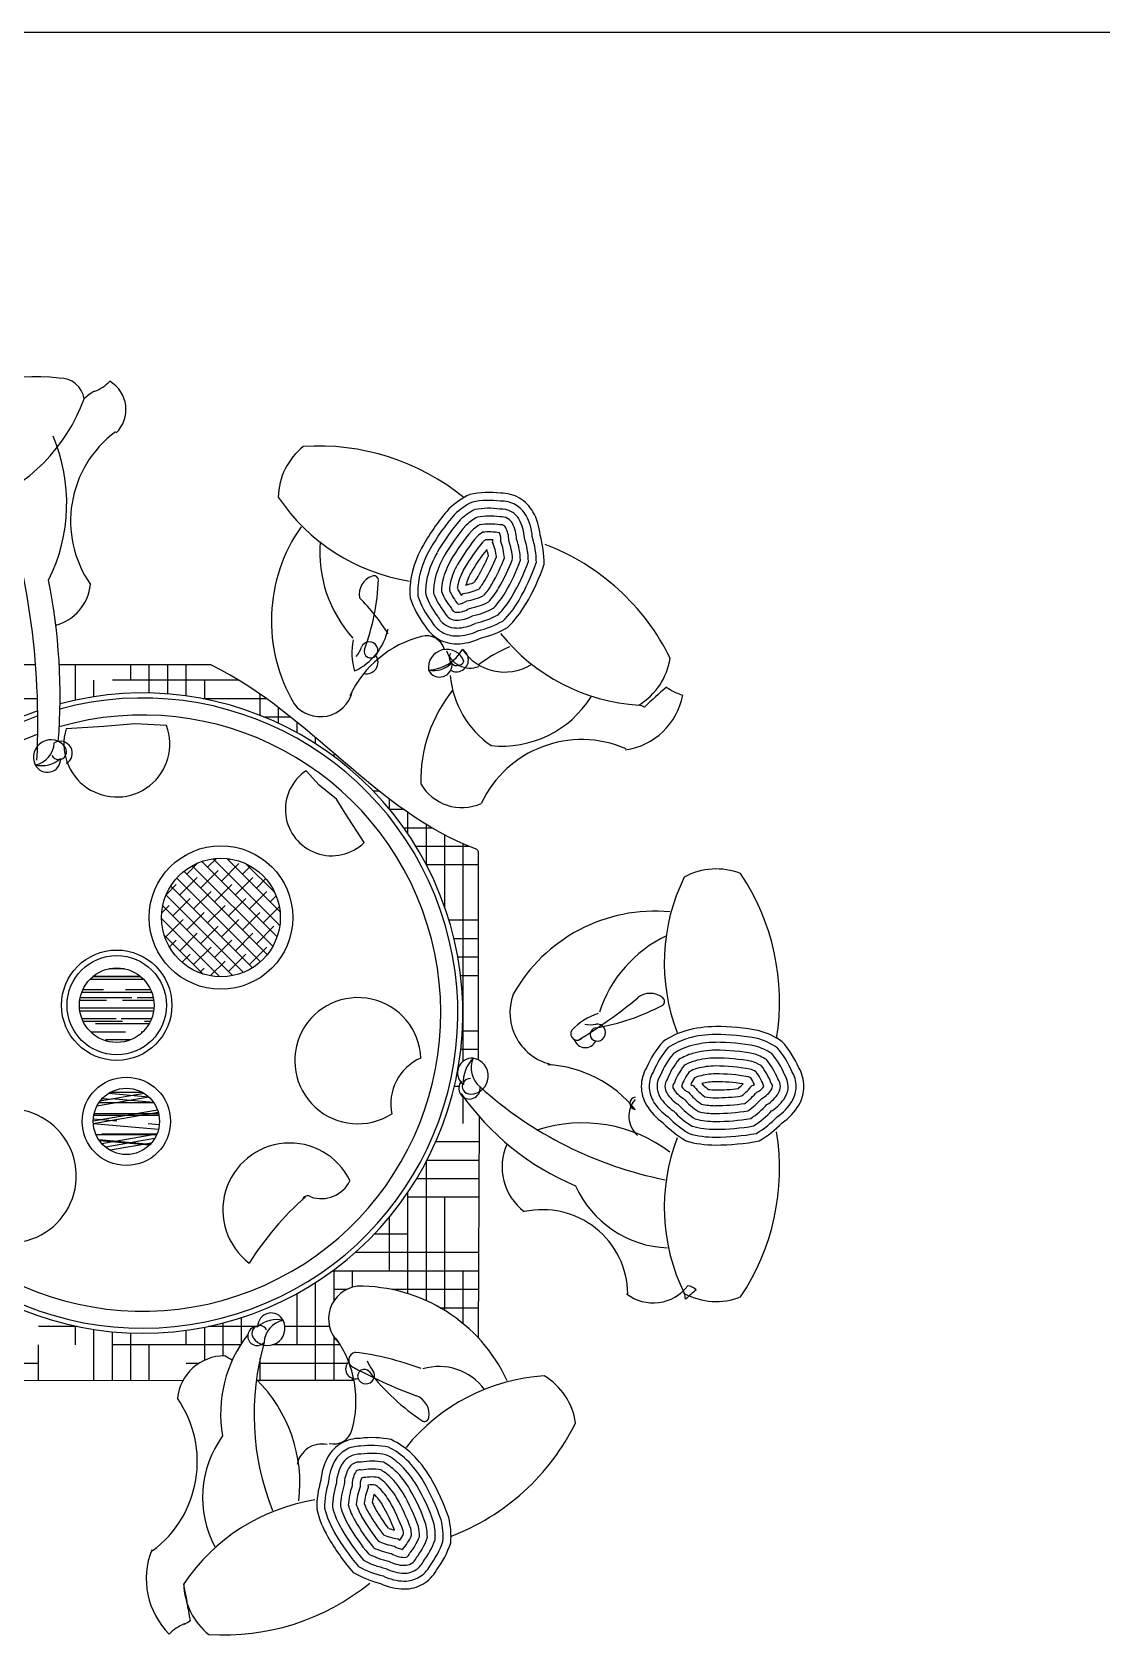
# Model space of a CAD drawing. Header units: inches. Extents: x 38074 to 101214, y 18833 to 57379.
# Drawn here: x 83565 to 85268, y 38665 to 41218 of the extents above; entities that cross this region are included whole.
import ezdxf

# ---------------------------------------------------------------- set-up
doc = ezdxf.new("R2010")
doc.units = ezdxf.units.IN
doc.layers.add('www.cad-blocks.net', color=7, linetype='Continuous')

# ---------------------------------------------------------------- blocks, each defined once
blk = doc.blocks.new('A$C503113BC')
for p, q in [((0.8619, 1.5445), (0.79, 1.5445)), ((1.1414, 1.5445), (0.8996, 1.5445)), ((0.9253, 1.4883), (0.9253, 1.5445)), ((1.0136, 1.5199), (1.0136, 1.5445)), ((1.043, 1.4996), (1.043, 1.5445)), ((1.0724, 1.4981), (1.0724, 1.5445)), ((1.1018, 1.4949), (1.1018, 1.5445)), ((0.9548, 1.4938), (0.9548, 1.5199)), ((1.1858, 1.5199), (0.9842, 1.5199)), ((1.1312, 1.49), (1.1312, 1.5199)), ((0.8649, 1.4905), (0.7146, 1.4905)), ((1.2297, 1.4905), (1.1289, 1.4905)), ((1.2194, 1.4641), (1.2194, 1.4977)), ((1.2682, 1.4611), (1.227, 1.4611)), ((1.2488, 1.4514), (1.2488, 1.4762)), ((0.9705, 1.4462), (0.9104, 1.4426)), ((1.02, 1.4504), (0.9705, 1.4462)), ((1.0705, 1.4477), (1.02, 1.4504)), ((1.2783, 1.4365), (1.2783, 1.453)), ((1.3077, 1.419), (1.3077, 1.4286)), ((1.3371, 1.3986), (1.3371, 1.4022)), ((1.3133, 1.3528), (1.2929, 1.3758)), ((1.3409, 1.3304), (1.3133, 1.3528)), ((1.3547, 1.308), (1.3409, 1.3304)), ((1.409, 1.3434), (1.3997, 1.3434)), ((1.4253, 1.3147), (1.4253, 1.3308)), ((1.3851, 1.2615), (1.3547, 1.308)), ((1.4481, 1.314), (1.4259, 1.314)), ((1.4547, 1.2755), (1.4547, 1.3094)), ((1.4936, 1.2846), (1.4484, 1.2846)), ((1.4841, 1.2263), (1.4841, 1.2903)), ((1.553, 1.2552), (1.4677, 1.2552)), ((1.5135, 1.1586), (1.5135, 1.2735)), ((1.5429, 0.9132), (1.5429, 1.2594)), ((1.1025, 1.2112), (1.1204, 1.2291)), ((1.2465, 1.1115), (1.1266, 1.2314)), ((1.1358, 1.2223), (1.1497, 1.2362)), ((1.2507, 1.1295), (1.1446, 1.2356)), ((1.158, 1.2001), (1.1857, 1.2278)), ((1.2511, 1.1513), (1.1664, 1.236)), ((1.1691, 1.2333), (1.1712, 1.2354)), ((1.2428, 1.1818), (1.1969, 1.2277)), ((1.5673, 1.2258), (1.4844, 1.2258)), ((1.5673, 0.9152), (1.5673, 1.2442)), ((1.22, 1.0715), (1.0866, 1.2049)), ((1.0914, 1.1779), (1.1192, 1.2056)), ((1.2308, 1.0829), (1.098, 1.2157)), ((1.2397, 1.0962), (1.1113, 1.2246)), ((1.1247, 1.189), (1.1524, 1.2167)), ((1.1802, 1.1779), (1.2079, 1.2056)), ((1.1913, 1.2112), (1.2041, 1.224)), ((1.2134, 1.189), (1.2284, 1.204)), ((1.1927, 1.0545), (1.0696, 1.1775)), ((1.0701, 1.1787), (1.0859, 1.1945)), ((1.2073, 1.062), (1.0771, 1.1922)), ((1.1136, 1.1557), (1.1413, 1.1834)), ((1.1469, 1.1668), (1.1746, 1.1945)), ((1.2023, 1.1557), (1.2301, 1.1834)), ((1.2356, 1.1668), (1.2451, 1.1763)), ((1.063, 1.1494), (1.0748, 1.1613)), ((1.1756, 1.0494), (1.0645, 1.1605)), ((1.0803, 1.1446), (1.1081, 1.1723)), ((1.1025, 1.1224), (1.1303, 1.1502)), ((1.1358, 1.1335), (1.1635, 1.1613)), ((1.1691, 1.1446), (1.1968, 1.1723)), ((1.1913, 1.1224), (1.219, 1.1502)), ((1.2245, 1.1335), (1.25, 1.159)), ((1.1552, 1.0476), (1.0627, 1.1401)), ((1.0637, 1.128), (1.0637, 1.128)), ((1.0693, 1.1113), (1.097, 1.1391)), ((1.1247, 1.1003), (1.1524, 1.128)), ((1.158, 1.1113), (1.1857, 1.1391)), ((1.2134, 1.1003), (1.2412, 1.128)), ((1.5673, 1.1376), (1.5204, 1.1376)), ((1.1286, 1.052), (1.0671, 1.1135)), ((1.0752, 1.0951), (1.0859, 1.1058)), ((1.0914, 1.0892), (1.1192, 1.1169)), ((1.1469, 1.0781), (1.1746, 1.1058)), ((1.1802, 1.0892), (1.2079, 1.1169)), ((1.5673, 1.1081), (1.5283, 1.1081)), ((1.0952, 1.0707), (1.1081, 1.0836)), ((1.1136, 1.067), (1.1413, 1.0947)), ((1.1401, 1.0491), (1.1635, 1.0725)), ((1.1691, 1.0559), (1.1968, 1.0836)), ((1.2023, 1.067), (1.2301, 1.0947)), ((1.5673, 1.0787), (1.5345, 1.0787)), ((1.0295, 1.0475), (0.9526, 1.0475)), ((1.0292, 1.0478), (0.9529, 1.0478)), ((1.0035, 1.0603), (0.9786, 1.0603)), ((1.1228, 1.054), (1.1303, 1.0614)), ((1.5673, 1.0493), (1.5388, 1.0493)), ((1.0468, 1.0227), (0.9353, 1.0227)), ((0.97, 1.0267), (0.9369, 1.0267)), ((1.0338, 1.0435), (0.9484, 1.0435)), ((1.0452, 1.0267), (1.0051, 1.0267)), ((1.0502, 0.9976), (0.9319, 0.9976)), ((0.975, 1.0099), (0.9322, 1.0099)), ((1.0152, 1.0141), (0.9329, 1.0141)), ((1.0499, 1.0099), (1.0001, 1.0099)), ((1.0492, 1.0141), (1.0235, 1.0141)), ((1.0497, 0.9931), (0.9324, 0.9931)), ((0.9901, 0.9808), (0.9357, 0.9808)), ((1.0001, 0.9762), (0.9377, 0.9762)), ((1.0424, 0.9725), (0.9574, 0.9725)), ((1.0464, 0.9808), (0.9984, 0.9808)), ((1.0444, 0.9762), (1.0352, 0.9762)), ((1.0051, 0.9594), (0.9499, 0.9594)), ((1.0137, 0.9474), (0.9733, 0.9474)), ((1.0137, 0.9474), (1.0127, 0.9474)), ((1.0322, 0.9594), (1.0302, 0.9594)), ((1.5673, 0.9611), (1.5415, 0.9611)), ((1.5673, 0.9317), (1.539, 0.9317)), ((1.5351, 0.9023), (1.5347, 0.9023)), ((1.5359, 0.8729), (1.5287, 0.8729)), ((1.0423, 0.8559), (0.9595, 0.8413)), ((1.05, 0.847), (0.9628, 0.847)), ((1.0347, 0.8618), (0.9645, 0.8494)), ((0.984, 0.852), (0.9679, 0.8534)), ((1.0423, 0.8559), (0.9778, 0.8616)), ((1.0326, 0.8631), (0.9802, 0.8631)), ((1.0498, 0.8472), (0.9826, 0.8531)), ((1.5429, 0.8141), (1.5429, 0.856)), ((1.0559, 0.8354), (0.9536, 0.8174)), ((1.0572, 0.8316), (0.9538, 0.8133)), ((0.9911, 0.8176), (0.9538, 0.8209)), ((1.0583, 0.8264), (0.9544, 0.8264)), ((1.0577, 0.8294), (0.9551, 0.8294)), ((1.5673, 0.4718), (1.5686, 0.8247)), ((1.0575, 0.8042), (0.9538, 0.8133)), ((1.0546, 0.7958), (0.9582, 0.7958)), ((1.0551, 0.7971), (0.9675, 0.7816)), ((1.055, 0.7968), (0.9675, 0.7968)), ((1.0589, 0.8117), (1.0411, 0.8132)), ((1.0444, 0.7807), (0.9626, 0.7878)), ((1.043, 0.7793), (0.9637, 0.7862)), ((1.0514, 0.7898), (0.9735, 0.776)), ((1.0463, 0.7828), (0.9807, 0.7712)), ((1.5684, 0.7846), (1.4992, 0.7846)), ((1.4841, 0.5316), (1.4841, 0.7532)), ((1.5683, 0.7552), (1.4852, 0.7552)), ((1.5682, 0.7258), (1.4687, 0.7258)), ((1.4547, 0.5428), (1.4547, 0.704)), ((1.5681, 0.6964), (1.4547, 0.6964)), ((1.5135, 0.5159), (1.5135, 0.6964)), ((1.4253, 0.5788), (1.4253, 0.6647)), ((1.4547, 0.6376), (1.4012, 0.6376)), ((1.5678, 0.6082), (1.3707, 0.6082)), ((1.5677, 0.5788), (1.3343, 0.5788)), ((1.3371, 0.5315), (1.3371, 0.5809)), ((1.3665, 0.5531), (1.3665, 0.5788)), ((1.5429, 0.4948), (1.5429, 0.5788)), ((1.2783, 0.4611), (1.2783, 0.543)), ((1.3077, 0.4048), (1.3077, 0.5605)), ((1.3571, 0.5494), (1.3371, 0.5494)), ((1.5676, 0.5494), (1.4293, 0.5494)), ((1.5675, 0.52), (1.5068, 0.52)), ((0.9281, 0.4906), (0.8665, 0.4906)), ((0.9253, 0.4611), (0.9253, 0.4911)), ((0.9548, 0.4048), (0.9548, 0.4857)), ((1.1312, 0.4369), (1.1312, 0.4895)), ((1.2129, 0.4906), (1.1365, 0.4906)), ((1.1606, 0.4438), (1.1606, 0.4962)), ((1.19, 0.4638), (1.19, 0.5048)), ((1.3298, 0.4906), (1.2589, 0.4906)), ((0.8665, 0.4047), (0.8665, 0.4611)), ((0.9842, 0.4049), (0.9842, 0.4821)), ((1.1883, 0.4611), (0.9842, 0.4611)), ((1.0136, 0.4049), (1.0136, 0.4801)), ((1.043, 0.4049), (1.043, 0.4611)), ((1.1018, 0.4611), (1.1018, 0.4845)), ((1.3473, 0.4611), (1.2381, 0.4611)), ((1.3371, 0.4048), (1.3371, 0.4738)), ((1.2194, 0.4048), (1.2194, 0.4401)), ((0.8665, 0.4317), (0.7858, 0.4317)), ((1.1218, 0.4317), (1.1018, 0.4317)), ((1.3583, 0.4317), (1.2177, 0.4317)), ((0.7956, 0.4047), (1.0968, 0.405)), ((1.2132, 0.4048), (1.3689, 0.4048)), ((1.3665, 0.4048), (1.3665, 0.408))]:
    blk.add_line(p, q)
for centre, radius in [((1.1571, 1.142), 0.1143), ((1.1571, 1.142), 0.0945), ((0.9911, 1.0023), 0.0879), ((0.9911, 1.0023), 0.0791), ((0.9911, 1.0023), 0.0594), ((1.0064, 0.8173), 0.0704), ((1.0064, 0.8173), 0.0528)]:
    blk.add_circle(centre, radius)
for centre, radius, start, end in [((0.8629, 1.7469), 0.2567, 81.8529, 133.4453), ((0.9013, 1.9628), 0.0383, 8.1527, 92.9402), ((0.9284, 2.0477), 0.073, 292.4995, 315.1336), ((0.9536, 1.9513), 0.0522, 314.5276, 59.4488), ((0.676, 2.0631), 0.2797, 290.4513, 340.1708), ((0.9909, 1.9167), 0.073, 127.5005, 135.1336), ((0.9731, 1.9399), 0.0438, 112.4995, 127.5005), ((1.0946, 1.7735), 0.177, 126.5407, 214.7931), ((0.6376, 1.802), 0.2739, 333.3956, 22.9746), ((1.354, 1.8096), 0.1057, 128.515, 178.7846), ((1.3125, 1.5266), 0.3665, 50.7374, 93.8079), ((-0.3479, 1.4513), 1.2134, 357.2256, 19.2492), ((1.6066, 1.703), 0.1248, 115.2568, 133.9719), ((1.5841, 1.6712), 0.1478, 82.8123, 102.0035), ((1.6034, 1.7601), 0.0578, 60, 90.8473), ((1.5056, 1.9836), 0.3094, 213.7348, 260.9765), ((1.8006, 1.5504), 0.3709, 139.1766, 150.0144), ((1.6066, 1.703), 0.1122, 115.9984, 133.6859), ((1.6066, 1.703), 0.0997, 116.9193, 133.3414), ((1.5841, 1.6712), 0.1353, 82.4243, 101.383), ((1.5841, 1.6712), 0.1227, 81.9098, 100.6271), ((1.6034, 1.7601), 0.0327, 60, 93.6421), ((1.6034, 1.7601), 0.0453, 60, 91.9196), ((1.6034, 1.7601), 0.0327, 29.1527, 60), ((1.6034, 1.7601), 0.0453, 29.1527, 60), ((1.6034, 1.7601), 0.0578, 29.1527, 60), ((1.574, 1.7437), 0.0915, 4.7432, 29.1527), ((1.4968, 1.6149), 0.2595, 144.8187, 210.703), ((1.8006, 1.5504), 0.3583, 139.2694, 150.0144), ((1.8006, 1.5504), 0.3458, 139.3729, 150.0144), ((1.8006, 1.5504), 0.3332, 139.4894, 150.0144), ((1.6066, 1.703), 0.0871, 118.0942, 132.9172), ((1.6066, 1.703), 0.0746, 119.6459, 132.3799), ((1.5841, 1.6712), 0.1102, 81.1752, 99.6855), ((1.5841, 1.6712), 0.0976, 79.9303, 98.4796), ((1.6034, 1.7601), 0.0202, 60, 96.9668), ((1.6034, 1.7601), 0.00763, 60, 107.3866), ((1.6034, 1.7601), 0.00763, 29.1527, 60), ((1.574, 1.7437), 0.0413, 358.4091, 29.1527), ((1.6034, 1.7601), 0.0202, 29.1527, 60), ((1.574, 1.7437), 0.0539, 0.9449, 29.1527), ((1.574, 1.7437), 0.0664, 2.6292, 29.1527), ((1.574, 1.7437), 0.079, 3.8349, 29.1527), ((1.5201, 1.7247), 0.2058, 175.6143, 221.9762), ((1.8006, 1.5504), 0.3207, 139.6219, 150.0144), ((1.8006, 1.5504), 0.3081, 139.7749, 150.0144), ((1.8006, 1.5504), 0.2956, 139.9552, 150.0144), ((1.6066, 1.703), 0.062, 121.7931, 131.6727), ((1.5841, 1.6712), 0.0851, 78.8176, 96.8773), ((1.6066, 1.703), 0.0495, 124.9673, 130.6908), ((1.5841, 1.6712), 0.0725, 85.1347, 94.6389), ((1.574, 1.7437), 0.0162, 344.6928, 359.4321), ((1.5073, 1.705), 0.0893, 7.4943, 22.6709), ((1.574, 1.7437), 0.0288, 354.0921, 22.5498), ((1.5073, 1.705), 0.1018, 5.6051, 20.543), ((1.5073, 1.705), 0.1144, 4.0751, 19.1638), ((1.5073, 1.705), 0.1269, 2.8079, 18.1707), ((1.5073, 1.705), 0.1394, 1.7394, 17.4135), ((1.5073, 1.705), 0.152, 0.825, 16.8137), ((1.5073, 1.705), 0.1645, 0.0329, 16.3255), ((1.6263, 1.6508), 0.1697, 150, 166.0281), ((1.6263, 1.6508), 0.1572, 149.9994, 166.0276), ((1.6263, 1.6508), 0.1446, 149.9988, 166.0269), ((1.6264, 1.6508), 0.1321, 149.998, 166.0261), ((1.8006, 1.5504), 0.283, 141.0699, 150.0144), ((1.3214, 1.827), 0.2832, 329.9835, 337.4055), ((1.3214, 1.827), 0.2957, 329.9838, 338.0926), ((1.5073, 1.705), 0.0767, 9.8957, 17.6009), ((1.3215, 1.827), 0.3082, 329.9842, 338.6895), ((1.3215, 1.8269), 0.3207, 329.9845, 339.2148), ((1.3215, 1.8269), 0.3333, 329.9848, 339.682), ((1.5434, 1.3934), 0.3665, 26.1921, 69.2626), ((1.4088, 1.6565), 0.0315, 110.4758, 189.5242), ((1.4004, 1.679), 0.00741, 9.5242, 110.4758), ((1.5827, 1.6617), 0.1248, 166.0281, 184.7432), ((1.5827, 1.6617), 0.1122, 166.0281, 184.0016), ((1.5827, 1.6617), 0.0997, 166.0282, 183.0807), ((1.6264, 1.6508), 0.1196, 149.9972, 166.0251), ((1.6264, 1.6508), 0.107, 149.9962, 166.0239), ((1.6264, 1.6508), 0.0945, 149.995, 166.0224), ((1.6264, 1.6508), 0.082, 149.9935, 165.3064), ((1.4957, 1.7263), 0.0819, 321.6756, 330), ((1.3215, 1.8269), 0.3458, 329.9851, 340.1011), ((1.3215, 1.8269), 0.3583, 329.9853, 340.4795), ((1.3216, 1.8269), 0.3709, 329.9856, 340.8234), ((-0.0308, 1.4952), 0.9317, 355.5207, 11.3975), ((0.8742, 1.6803), 0.0755, 285.2973, 354.0565), ((1.0645, 1.6911), 0.3434, 339.2845, 358.175), ((1.5827, 1.6617), 0.0871, 166.0283, 181.9058), ((1.5827, 1.6617), 0.0746, 166.0285, 180.3541), ((1.599, 1.697), 0.0976, 201.5204, 220.0697), ((1.5827, 1.6617), 0.062, 166.0288, 178.2069), ((1.599, 1.697), 0.0851, 203.1227, 221.1824), ((1.5827, 1.6617), 0.0495, 166.0294, 175.0327), ((1.599, 1.697), 0.0725, 205.3611, 214.8653), ((1.5313, 1.7467), 0.0893, 277.3291, 294.0213), ((1.5313, 1.7467), 0.0767, 281.8722, 291.8837), ((1.4957, 1.7263), 0.0944, 319.664, 330), ((1.4957, 1.7263), 0.107, 318.1415, 330), ((1.4957, 1.7263), 0.1195, 316.9481, 330), ((1.4957, 1.7263), 0.1321, 315.9872, 330), ((1.1535, 1.4267), 0.3174, 31.7308, 45.0414), ((1.599, 1.697), 0.1478, 197.9965, 217.1877), ((1.599, 1.697), 0.1353, 198.617, 217.5757), ((1.599, 1.697), 0.1227, 199.3729, 218.0902), ((1.599, 1.697), 0.1102, 200.3145, 218.8248), ((1.5317, 1.6359), 0.00763, 192.6134, 240), ((1.5312, 1.6695), 0.0413, 270.8473, 301.5909), ((1.5312, 1.6695), 0.0288, 277.4502, 305.9079), ((1.5312, 1.6695), 0.0162, 300.5679, 315.3072), ((1.5313, 1.7467), 0.1018, 279.457, 295.6264), ((1.5313, 1.7467), 0.1144, 280.8362, 296.877), ((1.5313, 1.7467), 0.1269, 281.8293, 297.8792), ((1.4957, 1.7263), 0.1446, 315.1965, 330), ((1.4957, 1.7263), 0.1572, 314.5344, 330), ((1.4957, 1.7263), 0.1697, 313.9719, 330), ((1.5317, 1.6359), 0.0453, 208.0804, 240), ((1.5317, 1.6359), 0.0327, 206.3579, 240), ((1.5317, 1.6359), 0.0202, 203.0332, 240), ((1.5317, 1.6359), 0.0202, 240, 270.8473), ((1.5317, 1.6359), 0.00763, 240, 270.8473), ((1.5312, 1.6695), 0.0539, 270.8473, 299.0551), ((1.5312, 1.6695), 0.0664, 270.8473, 297.3708), ((1.5313, 1.7467), 0.1394, 282.5865, 298.7006), ((1.5313, 1.7467), 0.152, 283.1863, 299.3862), ((1.5196, 1.4219), 0.1734, 104.3833, 155.0463), ((1.4641, 1.5636), 0.0985, 167.837, 197.0709), ((1.3292, 1.6218), 0.0961, 295.0376, 348.1052), ((1.484, 1.5608), 0.03, 15.6167, 104.3833), ((1.5317, 1.6359), 0.0578, 209.1527, 240), ((1.5317, 1.6359), 0.0578, 240, 270.8473), ((1.5317, 1.6359), 0.0453, 240, 270.8473), ((1.5317, 1.6359), 0.0327, 240, 270.8473), ((1.5312, 1.6695), 0.079, 270.8473, 296.1651), ((1.5312, 1.6695), 0.0915, 270.8473, 295.2568), ((1.5313, 1.7467), 0.1645, 283.6745, 299.9671), ((1.8426, 1.7891), 0.3094, 219.0235, 266.2652), ((1.331, 1.5913), 0.0532, 320.7155, 339.2845), ((1.3934, 1.5677), 0.0135, 320.7155, 159.2845), ((1.3889, 1.5486), 0.0183, 256.6013, 35.4065), ((1.3956, 1.5659), 0.0106, 159.2845, 320.7155), ((1.5165, 1.5401), 0.0291, 20.0768, 187.8658), ((1.4837, 1.6032), 0.0672, 273.3819, 329.4198), ((1.5541, 1.5793), 0.0399, 198.0098, 289.6236), ((1.5328, 1.5557), 0.0124, 146.5492, 333.4508), ((1.532, 1.5525), 0.0191, 240, 60), ((1.6089, 1.6139), 0.0809, 213.6481, 300.8949), ((1.7076, 1.3591), 0.2325, 113.1146, 127.1263), ((1.5054, 1.5449), 0.0198, 206.3352, 8.5088), ((1.4954, 1.5766), 0.0412, 259.1585, 315.6855), ((1.7677, 1.5708), 0.1057, 301.2154, 351.485), ((1.6752, 1.5421), 0.1539, 185.4498, 235.1522), ((2.3506, 0.9425), 0.7452, 130.5066, 134.1402), ((1.911, 1.567), 0.073, 232.4995, 255.1336), ((1.0323, 0.9897), 0.5099, 109.1158, 104.9463), ((1.0323, 0.9897), 0.5019, 109.4201, 105.209), ((1.3153, 1.5144), 0.0525, 217.5998, 345.897), ((1.7076, 1.3591), 0.2325, 141.3619, 180.9964), ((1.6043, 1.5829), 0.1679, 264.1672, 327.8039), ((1.7862, 1.5159), 0.1079, 277.9505, 349.5884), ((1.0323, 0.9897), 0.4748, 110.5871, 106.2375), ((1.8037, 1.4098), 0.073, 67.5005, 75.1336), ((0.9913, 1.4184), 0.0844, 163.3397, 20.3), ((0.8862, 1.3974), 0.0277, 33.4508, 206.5492), ((0.8537, 1.4224), 0.0381, 281.6816, 356.6999), ((0.8989, 1.4059), 0.0124, 206.5492, 33.4508), ((0.9013, 1.4037), 0.0191, 300, 120), ((1.7316, 1.2484), 0.177, 66.5407, 154.7931), ((0.8715, 1.4305), 0.0465, 257.4641, 310.6249), ((0.8805, 1.3946), 0.0213, 206.5492, 1.5399), ((1.3334, 1.3142), 0.0738, 123.2908, 314.4761), ((1.5407, 1.3927), 0.0755, 209.8473, 294.0565), ((1.5595, 1.2442), 0.00784, 0, 69.3581), ((2.1723, 1.0694), 0.3094, 153.7348, 200.9765), ((1.9458, 1.1137), 0.1057, 68.515, 118.7846), ((1.68, 1.0082), 0.3665, 350.7374, 33.8079), ((1.8486, 0.8927), 0.2595, 84.8187, 150.703), ((1.9553, 0.9274), 0.2058, 115.6143, 161.9762), ((1.3751, 0.9139), 0.1005, 2.4551, 302.5262), ((1.7019, 0.9905), 0.0847, 159.854, 258.6678), ((1.3167, 1.6247), 0.7918, 301.0998, 309.5242), ((1.6984, 1.3053), 0.3434, 279.2845, 298.175), ((1.8406, 0.9897), 0.0315, 50.4758, 129.5242), ((1.8559, 1.0082), 0.00741, 309.5242, 50.4758), ((1.7878, 0.8954), 0.0985, 107.837, 137.0709), ((1.7452, 1.0245), 0.0532, 260.7155, 279.2845), ((1.756, 0.9587), 0.0135, 260.7155, 99.2845), ((1.7244, 0.9569), 0.0103, 147.3432, 325.3118), ((1.7372, 0.953), 0.0183, 196.6013, 335.4065), ((1.7555, 0.9558), 0.0106, 99.2845, 260.7155), ((1.932, 0.8417), 0.1248, 106.0281, 124.7432), ((1.932, 0.8417), 0.1122, 106.0281, 124.0016), ((1.9444, 0.7985), 0.1697, 90, 106.0281), ((1.9445, 0.7985), 0.1572, 89.9994, 106.0276), ((1.9445, 0.5974), 0.3709, 79.1766, 90.0144), ((1.9445, 0.5974), 0.3583, 79.2694, 90.0144), ((1.9797, 0.8417), 0.1122, 55.9984, 73.6859), ((1.9797, 0.8417), 0.1248, 55.2568, 73.9719), ((1.9708, 0.8453), 0.1478, 137.9965, 157.1877), ((1.9708, 0.8453), 0.1353, 138.617, 157.5757), ((1.9708, 0.8453), 0.1227, 139.3729, 158.0902), ((1.932, 0.8417), 0.0997, 106.0282, 123.0807), ((1.932, 0.8417), 0.0871, 106.0283, 121.9058), ((1.9445, 0.7985), 0.1446, 89.9988, 106.0269), ((1.9445, 0.7985), 0.1321, 89.998, 106.0261), ((1.9445, 0.5974), 0.3458, 79.3729, 90.0144), ((1.9445, 0.5974), 0.3332, 79.4894, 90.0144), ((1.9797, 0.8417), 0.0871, 58.0942, 72.9172), ((1.9797, 0.8417), 0.0997, 56.9193, 73.3414), ((1.941, 0.8453), 0.1227, 21.9098, 40.6271), ((1.941, 0.8453), 0.1353, 22.4243, 41.383), ((1.941, 0.8453), 0.1478, 22.8123, 42.0035), ((1.5064, 0.8455), 0.0789, 113.0109, 192.2659), ((1.5573, 0.8946), 0.0235, 86.371, 232.5519), ((1.597, 0.8798), 0.0541, 134.8483, 184.0747), ((1.5537, 0.8896), 0.0289, 271.4785, 79.8224), ((1.5949, 0.9024), 0.0394, 156.4476, 230.1731), ((1.6673, 0.716), 0.1917, 38.7874, 86.9304), ((1.8842, 0.873), 0.0578, 149.1527, 180), ((1.8842, 0.873), 0.0453, 148.0804, 180), ((1.9708, 0.8453), 0.1102, 140.3145, 158.8248), ((1.9708, 0.8453), 0.0976, 141.5204, 160.0697), ((1.9708, 0.8453), 0.0851, 143.1227, 161.1824), ((1.932, 0.8417), 0.0746, 106.0285, 120.3541), ((1.932, 0.8417), 0.062, 106.0288, 118.2069), ((1.9445, 0.7985), 0.1196, 89.9972, 106.0251), ((1.9445, 0.7985), 0.107, 89.9962, 106.0239), ((1.9445, 0.5974), 0.3207, 79.6219, 90.0144), ((1.9445, 0.5974), 0.3081, 79.7749, 90.0144), ((1.9797, 0.8417), 0.062, 61.7931, 71.6727), ((1.9797, 0.8417), 0.0746, 59.6459, 72.3799), ((1.941, 0.8453), 0.0851, 18.8176, 36.8773), ((1.941, 0.8453), 0.0976, 19.9303, 38.4796), ((1.941, 0.8453), 0.1102, 21.1752, 39.6855), ((2.0276, 0.873), 0.0453, 360, 31.9196), ((2.0276, 0.873), 0.0578, 360, 30.8473), ((1.5528, 0.87), 0.0171, 137.9654, 7.0028), ((1.5537, 0.8731), 0.0124, 86.5492, 273.4508), ((1.9845, 1.3317), 0.6191, 227.9343, 258.8131), ((1.8842, 0.873), 0.0578, 180, 210.8473), ((1.8842, 0.873), 0.0453, 180, 210.8473), ((1.8842, 0.873), 0.0327, 146.3579, 180), ((1.8842, 0.873), 0.0327, 180, 210.8473), ((1.8842, 0.873), 0.0202, 143.0332, 180), ((1.8842, 0.873), 0.0202, 180, 210.8473), ((1.8842, 0.873), 0.00763, 132.6134, 180), ((1.8842, 0.873), 0.00763, 180, 210.8473), ((1.9131, 0.8902), 0.0413, 210.8473, 241.5909), ((1.9131, 0.8902), 0.0288, 217.4502, 245.9079), ((1.9708, 0.8453), 0.0725, 145.3611, 154.8653), ((1.9131, 0.8902), 0.0162, 240.5679, 255.3072), ((1.9799, 0.9287), 0.0893, 217.3291, 234.0213), ((1.932, 0.8417), 0.0495, 106.0294, 115.0327), ((1.9445, 0.7984), 0.0945, 89.995, 106.0224), ((1.9445, 0.7984), 0.082, 89.9935, 105.3064), ((1.9799, 0.9287), 0.0767, 221.8722, 231.8837), ((1.9444, 0.9493), 0.0819, 261.6756, 270), ((1.9445, 1.1506), 0.2832, 269.9835, 277.4055), ((1.9445, 0.5974), 0.2956, 79.9552, 90.0144), ((1.9445, 0.5974), 0.283, 81.0699, 90.0144), ((1.9318, 0.9287), 0.0767, 309.8957, 317.6009), ((1.9318, 0.9287), 0.0893, 307.4943, 322.6709), ((1.9797, 0.8417), 0.0495, 64.9673, 70.6908), ((1.941, 0.8453), 0.0725, 25.1347, 34.6389), ((1.9987, 0.8902), 0.0162, 284.6928, 299.4321), ((1.9987, 0.8902), 0.0288, 294.0921, 322.5498), ((1.9987, 0.8902), 0.0413, 298.4091, 329.1527), ((2.0276, 0.873), 0.00763, 0, 47.3866), ((2.0276, 0.873), 0.00763, 329.1527, 360), ((2.0276, 0.873), 0.0202, 360, 36.9668), ((2.0276, 0.873), 0.0202, 329.1527, 0), ((2.0276, 0.873), 0.0327, 360, 33.6421), ((2.0276, 0.873), 0.0327, 329.1527, 360), ((2.0276, 0.873), 0.0453, 329.1527, 360), ((2.0276, 0.873), 0.0578, 329.1527, 0), ((1.8829, 1.1008), 0.4184, 214.8471, 247.2983), ((1.8464, 0.8253), 0.0399, 138.0098, 229.6236), ((1.8182, 0.8459), 0.01, 98.3382, 261.6618), ((1.9131, 0.8902), 0.0915, 210.8473, 235.2568), ((1.9131, 0.8902), 0.079, 210.8473, 236.1651), ((1.9131, 0.8902), 0.0664, 210.8473, 237.3708), ((1.9131, 0.8902), 0.0539, 210.8473, 239.0551), ((1.9799, 0.9287), 0.1269, 221.8293, 237.8792), ((1.9799, 0.9287), 0.1144, 220.8362, 236.877), ((1.9799, 0.9287), 0.1018, 219.457, 235.6264), ((1.9444, 0.9493), 0.107, 258.1415, 270), ((1.9444, 0.9493), 0.0944, 259.664, 270), ((1.9445, 1.1506), 0.2957, 269.9838, 278.0926), ((1.9445, 1.1506), 0.3082, 269.9842, 278.6895), ((1.9318, 0.9287), 0.1018, 305.6051, 320.543), ((1.9318, 0.9287), 0.1144, 304.0751, 319.1638), ((1.9318, 0.9287), 0.1269, 302.8079, 318.1707), ((1.9987, 0.8902), 0.0539, 300.9449, 329.1527), ((1.9987, 0.8902), 0.0664, 302.6292, 329.1527), ((1.9987, 0.8902), 0.079, 303.8349, 329.1527), ((1.9987, 0.8902), 0.0915, 304.7432, 329.1527), ((0.8202, 0.7304), 0.1066, 221.9358, 132.9822), ((1.9799, 0.9287), 0.152, 223.1863, 239.3862), ((1.9799, 0.9287), 0.1394, 222.5865, 238.7006), ((1.9444, 0.9493), 0.1321, 255.9872, 270), ((1.9444, 0.9493), 0.1195, 256.9481, 270), ((1.9445, 1.1506), 0.3207, 269.9845, 279.2148), ((1.9445, 1.1505), 0.3333, 269.9848, 279.682), ((1.9318, 0.9287), 0.1394, 301.7394, 317.4135), ((1.9318, 0.9287), 0.152, 300.825, 316.8137), ((1.7325, 0.5823), 0.2325, 53.1146, 107.7979), ((1.9799, 0.9287), 0.1645, 223.6745, 239.9671), ((1.9444, 0.9493), 0.1572, 254.5344, 270), ((1.9444, 0.9493), 0.1446, 255.1965, 270), ((1.9445, 1.1505), 0.3458, 269.9851, 280.1011), ((1.9445, 1.1505), 0.3583, 269.9853, 280.4795), ((1.68, 0.7416), 0.3665, 326.1921, 9.2626), ((1.9318, 0.9287), 0.1645, 300.0329, 316.3255), ((1.2667, 0.6762), 0.1066, 25.8857, 232.5874), ((1.6942, 0.7447), 0.0894, 155.6843, 232.7884), ((2.1723, 0.6803), 0.3094, 159.0235, 206.2652), ((1.9444, 0.9493), 0.1697, 253.9719, 270), ((1.9445, 1.1505), 0.3709, 269.9856, 280.8234), ((1.3167, 0.7453), 0.0511, 250.9284, 333.7428), ((1.6207, 0.326), 0.4959, 131.571, 147.6301), ((1.2949, 0.691), 0.00791, 49.3403, 173.3173), ((1.8746, 0.7836), 0.1679, 204.1672, 267.8039), ((1.6691, 0.5408), 0.1358, 0.7443, 102.307), ((1.3809, 0.5026), 0.0525, 97.5998, 225.897), ((1.3772, 0.2952), 0.2595, 24.8187, 90.703), ((1.8453, 0.5973), 0.0692, 232.2963, 322.647), ((1.8244, 0.5244), 0.073, 7.5005, 15.1336), ((1.9458, 0.636), 0.1057, 241.2154, 291.485), ((2.0194, 0.4138), 0.1716, 128.0081, 135.5814), ((1.899, 0.5353), 0.02, 42.9373, 86.3229), ((1.2371, 0.4908), 0.0213, 26.5492, 181.5399), ((1.2146, 0.4753), 0.015, 85.6231, 318.1274), ((1.2186, 0.4796), 0.0124, 26.5492, 213.4508), ((1.2314, 0.488), 0.0277, 213.4508, 26.5492), ((1.246, 0.455), 0.0465, 77.4641, 130.6249), ((1.2638, 0.463), 0.0381, 101.6816, 176.6999), ((1.362, 0.3515), 0.2055, 141.991, 189.8261), ((1.6234, 0.351), 0.4137, 163.9706, 201.8025), ((1.1986, 0.372), 0.1734, 344.3833, 35.0463), ((1.1628, 0.3683), 0.0755, 89.8473, 174.0565), ((1.0503, 0.2405), 0.2325, 57.5353, 60.9964), ((1.3713, 0.423), 0.0157, 133.7673, 285.1916), ((1.3731, 0.4369), 0.0127, 98.5188, 255.3815), ((1.315, -0.0028), 0.4556, 69.3503, 82.9115), ((1.4397, 0.4548), 0.0532, 200.7155, 219.2845), ((1.7451, 1.1218), 0.7918, 241.0998, 249.5242), ((1.3853, 0.4116), 0.0106, 39.2845, 200.7155), ((1.388, 0.4126), 0.0135, 200.7155, 39.2845), ((1.678, 0.6401), 0.3607, 217.9445, 236.3759), ((1.6921, 0.1032), 0.3094, 93.7348, 140.9765), ((1.5045, 0.3373), 0.0895, 36.0719, 107.0199), ((1.6172, 0.3215), 0.1057, 8.515, 58.7846), ((1.0503, 0.2405), 0.2325, 353.1146, 45.4326), ((0.9424, 0.2752), 0.177, 306.5407, 34.7931), ((1.4572, 0.3506), 0.0315, 350.4758, 69.5242), ((1.4809, 0.3467), 0.00741, 249.5242, 350.4758), ((1.3929, 0.4989), 0.3665, 290.7374, 333.8079), ((1.2957, 0.2181), 0.1679, 144.1672, 207.8039), ((1.3368, 0.3334), 0.03, 255.6167, 344.3833), ((1.3779, 0.2545), 0.0578, 89.1527, 120), ((1.3972, 0.1657), 0.1478, 77.9965, 97.1877), ((1.3747, 0.1974), 0.1248, 46.0281, 64.7432), ((1.3177, 0.2634), 0.0399, 78.0098, 169.6236), ((1.4073, 0.2381), 0.0915, 150.8473, 175.2568), ((1.3779, 0.2545), 0.0578, 120, 150.8473), ((1.3779, 0.2545), 0.0453, 120, 150.8473), ((1.3779, 0.2545), 0.0327, 120, 150.8473), ((1.3779, 0.2545), 0.0453, 88.0804, 120), ((1.3779, 0.2545), 0.0327, 86.3579, 120), ((1.3972, 0.1657), 0.1353, 78.617, 97.5757), ((1.3972, 0.1657), 0.1227, 79.3729, 98.0902), ((1.3747, 0.1974), 0.0997, 46.0282, 63.0807), ((1.3747, 0.1974), 0.1122, 46.0281, 64.0016), ((1.3435, 0.1651), 0.1697, 30, 46.0281), ((1.4073, 0.2381), 0.079, 150.8473, 176.1651), ((1.4073, 0.2381), 0.0664, 150.8473, 177.3708), ((1.4073, 0.2381), 0.0539, 150.8473, 179.0551), ((1.3779, 0.2545), 0.0202, 120, 150.8473), ((1.4073, 0.2381), 0.0413, 150.8473, 181.5909), ((1.3779, 0.2545), 0.0202, 83.0332, 120), ((1.3779, 0.2545), 0.00763, 120, 150.8473), ((1.3779, 0.2545), 0.00763, 72.6134, 120), ((1.3972, 0.1657), 0.0976, 81.5204, 100.0697), ((1.3972, 0.1657), 0.1102, 80.3145, 98.8248), ((1.3747, 0.1974), 0.0746, 46.0285, 60.3541), ((1.3747, 0.1974), 0.0871, 46.0283, 61.9058), ((1.3435, 0.1651), 0.1321, 29.998, 46.0261), ((1.3435, 0.1651), 0.1446, 29.9988, 46.0269), ((1.3435, 0.1651), 0.1572, 29.9994, 46.0276), ((1.474, 0.1994), 0.1645, 163.6745, 179.9671), ((1.474, 0.1994), 0.152, 163.1863, 179.3862), ((1.474, 0.1994), 0.1394, 162.5865, 178.7006), ((1.474, 0.1994), 0.1269, 161.8293, 177.8792), ((1.474, 0.1994), 0.1144, 160.8362, 176.877), ((1.474, 0.1994), 0.1018, 159.457, 175.6264), ((1.4073, 0.2381), 0.0288, 157.4502, 185.9079), ((1.3972, 0.1657), 0.0851, 83.1227, 101.1824), ((1.474, 0.1994), 0.0893, 157.3291, 174.0213), ((1.3972, 0.1657), 0.0725, 85.3611, 94.8653), ((1.4073, 0.2381), 0.0162, 180.5679, 195.3072), ((1.3747, 0.1974), 0.0495, 46.0294, 55.0327), ((1.3747, 0.1974), 0.062, 46.0288, 58.2069), ((1.3435, 0.165), 0.0945, 29.995, 46.0224), ((1.3435, 0.165), 0.107, 29.9962, 46.0239), ((1.3435, 0.165), 0.1196, 29.9972, 46.0251), ((1.1694, 0.0644), 0.3332, 19.4894, 30.0144), ((1.1694, 0.0644), 0.3458, 19.3729, 30.0144), ((1.1694, 0.0644), 0.3583, 19.2694, 30.0144), ((1.1694, 0.0644), 0.3709, 19.1766, 30.0144), ((1.3551, -0.0914), 0.3094, 99.0235, 146.2652), ((1.4742, 0.2405), 0.1195, 196.9481, 210), ((1.4742, 0.2405), 0.107, 198.1415, 210), ((1.4742, 0.2405), 0.0944, 199.664, 210), ((1.474, 0.1994), 0.0767, 161.8722, 171.8837), ((1.4742, 0.2405), 0.0819, 201.6756, 210), ((1.3435, 0.165), 0.082, 29.9935, 45.3064), ((1.1694, 0.0644), 0.283, 21.0699, 30.0144), ((1.1694, 0.0644), 0.2956, 19.9552, 30.0144), ((1.1694, 0.0644), 0.3081, 19.7749, 30.0144), ((1.1694, 0.0644), 0.3207, 19.6219, 30.0144), ((1.4742, 0.2405), 0.1697, 193.9719, 210), ((1.4742, 0.2405), 0.1572, 194.5344, 210), ((1.4742, 0.2405), 0.1446, 195.1965, 210), ((1.4742, 0.2405), 0.1321, 195.9872, 210), ((1.6485, 0.341), 0.3207, 209.9845, 219.2148), ((1.6485, 0.341), 0.3082, 209.9842, 218.6895), ((1.6485, 0.341), 0.2957, 209.9838, 218.0926), ((1.6485, 0.3411), 0.2832, 209.9835, 217.4055), ((1.3986, 0.1561), 0.0997, 356.9193, 13.3414), ((1.3986, 0.1561), 0.1122, 355.9984, 13.6859), ((1.3986, 0.1561), 0.1248, 355.2568, 13.9719), ((1.6484, 0.341), 0.3709, 209.9856, 220.8234), ((1.6484, 0.341), 0.3583, 209.9853, 220.4795), ((1.6484, 0.341), 0.3458, 209.9851, 220.1011), ((1.6485, 0.341), 0.3333, 209.9848, 219.682), ((1.45, 0.2411), 0.0893, 247.4943, 262.6709), ((1.45, 0.2411), 0.0767, 249.8957, 257.6009), ((1.3823, 0.1915), 0.0725, 325.1347, 334.6389), ((1.3823, 0.1915), 0.0851, 318.8176, 336.8773), ((1.3986, 0.1561), 0.0495, 4.9673, 10.6908), ((1.3823, 0.1915), 0.0976, 319.9303, 338.4796), ((1.3986, 0.1561), 0.062, 1.7931, 11.6727), ((1.3823, 0.1915), 0.1102, 321.1752, 339.6855), ((1.3986, 0.1561), 0.0746, 359.6459, 12.3799), ((1.3986, 0.1561), 0.0871, 358.0942, 12.9172), ((1.163, 0.089), 0.1249, 158.5623, 224.9964), ((1.45, 0.2411), 0.1269, 242.8079, 258.1707), ((1.45, 0.2411), 0.1144, 244.0751, 259.1638), ((1.45, 0.2411), 0.1018, 245.6051, 260.543), ((1.4501, 0.164), 0.0413, 238.4091, 269.1527), ((1.4501, 0.164), 0.0288, 234.0921, 262.5498), ((1.4501, 0.164), 0.0162, 224.6928, 239.4321), ((1.4496, 0.1303), 0.00763, 300, 347.3866), ((1.3823, 0.1915), 0.1227, 321.9098, 340.6271), ((1.3823, 0.1915), 0.1353, 322.4243, 341.383), ((1.3823, 0.1915), 0.1478, 322.8123, 342.0035), ((1.45, 0.2411), 0.152, 240.825, 256.8137), ((1.45, 0.2411), 0.1394, 241.7394, 257.4135), ((1.4501, 0.164), 0.0664, 242.6292, 269.1527), ((1.4501, 0.164), 0.0539, 240.9449, 269.1527), ((1.4496, 0.1303), 0.0202, 269.1527, 300), ((1.4496, 0.1303), 0.00763, 269.1527, 300), ((1.4496, 0.1303), 0.0202, 300, 336.9668), ((1.4496, 0.1303), 0.0327, 300, 333.6421), ((1.4496, 0.1303), 0.0453, 300, 331.9196), ((1.2035, 0.0827), 0.1057, 181.2154, 231.485), ((-1.5516, -0.4308), 2.6983, 9.6666, 10.9216), ((1.162, 0.3657), 0.3665, 266.1921, 309.2626), ((1.45, 0.2411), 0.1645, 240.0329, 256.3255), ((1.4501, 0.164), 0.0915, 244.7432, 269.1527), ((1.4501, 0.164), 0.079, 243.8349, 269.1527), ((1.4496, 0.1303), 0.0578, 269.1527, 300), ((1.4496, 0.1303), 0.0453, 269.1527, 300), ((1.4496, 0.1303), 0.0327, 269.1527, 300), ((1.4496, 0.1303), 0.0578, 300, 330.8473), ((1.1264, -0.0508), 0.073, 112.4995, 135.1336), ((1.0818, 0.057), 0.0438, 292.4995, 307.5005)]:
    blk.add_arc(centre, radius, start, end)
blk.add_open_spline([(1.5622, 1.2516), (1.4032, 1.3115), (1.3, 1.4658), (1.1419, 1.5442), (1.1414, 1.5445)], degree=3, knots=[0.151404, 0.151404, 0.151404, 0.151404, 16.437749, 16.489447, 16.489447, 16.489447, 16.489447])
blk = doc.blocks.new('FORMAT')
at = {"color": 155, "true_color": 0x546d8e}
blk.add_line((41802.8, 41218.3), (101214, 41218.3), dxfattribs=at)

msp = doc.modelspace()

# ---------------------------------------------------------------- block references
at = {"xscale": 1000, "yscale": 1000, "zscale": 1000}
msp.add_blockref('A$C503113BC', (82708.6, 38665.8), dxfattribs=at)
at = {"layer": 'www.cad-blocks.net'}
msp.add_blockref('FORMAT', (0, 0), dxfattribs=at)

doc.saveas('drawing.dxf')
